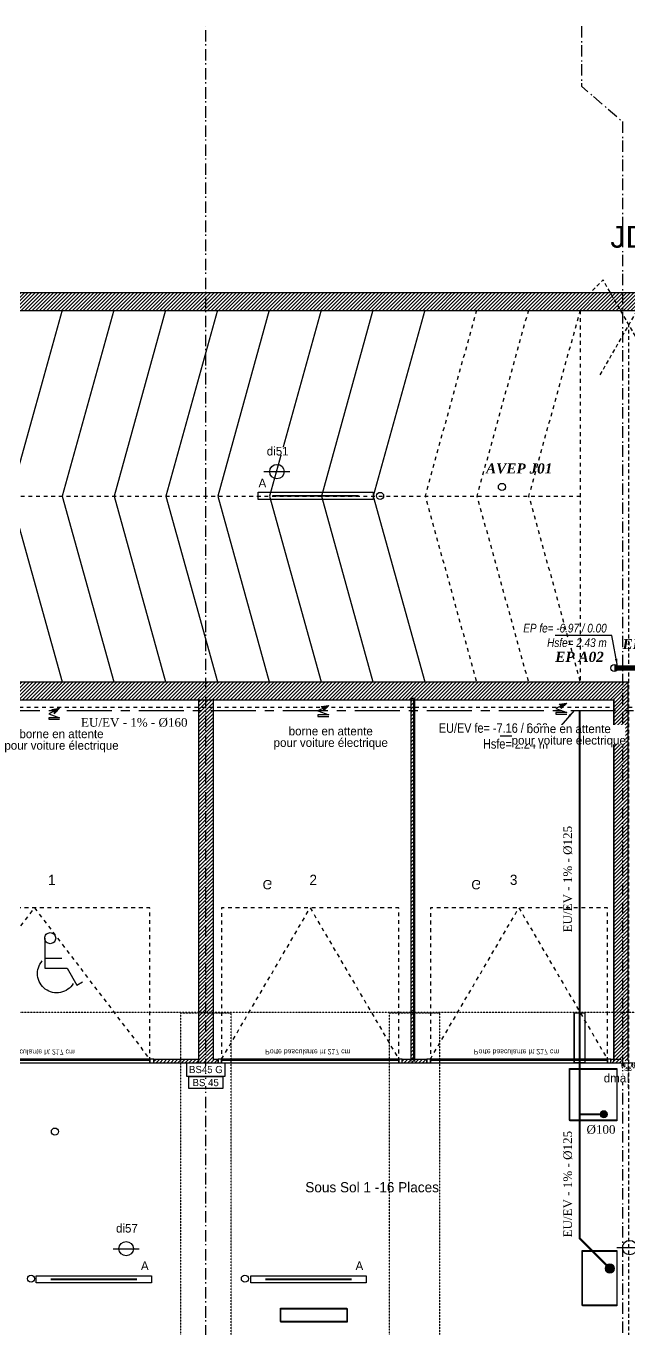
# Model space of a CAD drawing. Header units: centimetres. Extents: x 2191 to 12545, y -680 to 18662.
# Drawn here: x 4740 to 5578, y 8820 to 10629 of the extents above; entities that cross this region are included whole.
import ezdxf

# ---------------------------------------------------------------- set-up
doc = ezdxf.new("R2010")
doc.units = ezdxf.units.CM
for name, pattern in [('ACAD_ISO02W100', [15, 12, -3]), ('prlm_ep', [2.5, 1.25, -0.25, 0.25, -0.25, 0.25, -0.25]), ('prlm_eu', [2, 1.25, -0.25, 0.25, -0.25]), ('Style de ligne -1', [0.41664, 0.20828, -0.20836]), ('Style de ligne -11', [0.347222, 0.20828, -0.138942]), ('Style de ligne -6', [1.04164, 0.625, -0.20828, 0.06943, -0.13893]), ('VW-01', [0.41656, 0.20828, -0.20828])]:
    doc.linetypes.add(name, pattern=pattern)
for name, color, linetype, lineweight in [('B BATI-structure', 40, 'VW-01', 30), ('prlm-ELEC-CFO', 1, 'Continuous', 25), ('prlm-ELEC-SSI', 6, 'Continuous', 25)]:
    doc.layers.add(name, color=color, linetype=linetype, lineweight=lineweight)
for name, color, linetype in [('B GÈnÈral_Hatch', 252, 'Continuous'), ('B Général', 252, 'Continuous'), ('C ANNOTATIONS-axes horizontaux', 252, 'Style de ligne -1'), ('C ANNOTATIONS-niveaux', 252, 'Continuous'), ('C ANNOTATIONS-prestations', 252, 'Continuous'), ('C ANNOTATIONS-texte', 252, 'Continuous'), ('prlm-EAU-EP', 141, 'Continuous'), ('prlm-EAU-EPEXT', 145, 'Continuous'), ('prlm-EAU-EUEV', 25, 'Continuous'), ('prlm-GT', 242, 'Continuous'), ('prlm-MOD', 64, 'Continuous')]:
    doc.layers.add(name, color=color, linetype=linetype)
doc.styles.add('Arial', font='arial.ttf')
doc.styles.add('Eurostile', font='Eurosti.TTF')
doc.styles.add('prlm-eau-ep', font='timesbi.ttf', dxfattribs={"height": 18})
doc.styles.add('prlm-eau-euev', font='pala.ttf', dxfattribs={"height": 18})
doc.styles.add('prlm-elec-cfo', font='comic.ttf', dxfattribs={"height": 12})
doc.styles.add('prlm-elec-ssi', font='comic.ttf', dxfattribs={"height": 12})
doc.styles.get("Standard").update_dxf_attribs({"font": 'isocp.shx', "height": 15})
doc.dimstyles.new('ISO-25', dxfattribs={"dimtxt": 2.5, "dimasz": 2.5, "dimexe": 1.25, "dimexo": 0.625, "dimtad": 1, "dimtxsty": 'Standard', "dimcen": 2.5, "dimadec": 0, "dimazin": 0, "dimtfac": 1, "dimtmove": 0, "dimatfit": 3, "dimfxl": 1, "dimarcsym": 0})
pattern_1 = [(45, (-631.0246, 4809.0234), (2.4253472, -2.6458333), [])]

# ---------------------------------------------------------------- blocks, each defined once
blk = doc.blocks.new('A 70.Parking Spaces-4')
at = {"layer": 'B Général', "linetype": 'Continuous'}
for p, q in [((0, 0), (0, 500)), ((278.5, 0), (278.5, 500)), ((557, 0), (557, 500)), ((0, 0), (557, 0))]:
    blk.add_line(p, q, dxfattribs=at)
at = {"layer": 'B Général', "extrusion": (0, 0, -1), "char_height": 14.12, "attachment_point": 5, "text_direction": (1, 0, 0), "line_spacing_factor": 0.894142, "style": 'Eurostile'}
for s, insert in [('2', (139.25, 250)), ('3', (417.75, 250))]:
    blk.add_mtext(s, dxfattribs=dict(at, insert=insert))
blk = doc.blocks.new('A 70.Groupe-3-1')
at = {"layer": 'B Général', "linetype": 'Continuous'}
blk.add_line((4557.3, 5425.9), (5205.2, 5425.9), dxfattribs=at)
at = {"layer": 'B Général', "linetype": 'VW-01', "ltscale": 25.4}
for p, q in [((6141, 5425.4), (6141, 4909.4)), ((4485.7, 5167.6), (6141, 5167.6))]:
    blk.add_line(p, q, dxfattribs=at)
at = {"layer": 'B Général', "linetype": 'Continuous', "flags": 128}
for points in [[(4557.3, 5425.9), (4485.7, 5167.6), (4557.3, 4909.4)], [(4629.2, 5425.9), (4557.5, 5167.6), (4629.2, 4909.4)], [(4701.2, 5425.9), (4629.5, 5167.6), (4701.2, 4909.4)], [(4773.2, 5425.9), (4701.5, 5167.6), (4773.2, 4909.4)], [(4845.2, 5425.9), (4773.5, 5167.6), (4845.2, 4909.4)], [(4917.2, 5425.9), (4845.5, 5167.6), (4917.2, 4909.4)], [(4989.2, 5425.9), (4917.5, 5167.6), (4989.2, 4909.4)], [(5061.2, 5425.9), (4989.5, 5167.6), (5061.2, 4909.4)], [(5133.2, 5425.9), (5061.5, 5167.6), (5133.2, 4909.4)], [(5205.2, 5425.9), (5133.5, 5167.6), (5205.2, 4909.4)], [(5277.1, 5425.9), (5205.5, 5167.6), (5277.1, 4909.4)], [(5349.1, 5425.9), (5277.5, 5167.6), (5349.1, 4909.4)], [(5421.1, 5425.9), (5349.5, 5167.6), (5421.1, 4909.4)], [(5493.1, 5425.9), (5421.5, 5167.6), (5493.1, 4909.4)], [(5565.1, 5425.9), (5493.5, 5167.6), (5565.1, 4909.4)], [(5637.1, 5425.9), (5565.5, 5167.6), (5637.1, 4909.4)], [(5709.1, 5425.9), (5637.5, 5167.6), (5709.1, 4909.4)], [(5781.1, 5425.9), (5709.5, 5167.6), (5781.1, 4909.4)], [(5853.1, 5425.9), (5781.5, 5167.6), (5853.1, 4909.4)], [(5925.1, 5425.9), (5853.5, 5167.6), (5925.1, 4909.4)]]:
    blk.add_lwpolyline(points, dxfattribs=at)
at = {"layer": 'B Général', "linetype": 'VW-01', "ltscale": 25.4, "flags": 128}
for points in [[(5997.1, 5425.9), (5925.5, 5167.6), (5997.1, 4909.4)], [(6069.1, 5425.9), (5997.5, 5167.6), (6069.1, 4909.4)], [(6141.1, 5425.9), (6069.5, 5167.6), (6141.1, 4909.4)]]:
    blk.add_lwpolyline(points, dxfattribs=at)
blk = doc.blocks.new('A 70.Parking Spaces-7')
at = {"layer": 'B Général', "linetype": 'Continuous'}
for p, q in [((0, 0), (0, 500)), ((408, 0), (408, 500)), ((0, 0), (408, 0))]:
    blk.add_line(p, q, dxfattribs=at)
at = {"layer": 'B Général', "extrusion": (0, 0, -1), "insert": (204, 250), "char_height": 14.1, "attachment_point": 5, "text_direction": (1, 0, 0), "line_spacing_factor": 0.894142, "style": 'Eurostile'}
blk.add_mtext('1', dxfattribs=at)
blk = doc.blocks.new('A 70.Hand.')
at = {"layer": 'B Général', "linetype": 'Continuous'}
for p, q in [((-21.3, 34.1), (-21.3, -7.4)), ((-21.3, 6.3), (2.7, 6.3)), ((-21.3, -7.4), (9.9, -7.4)), ((9.9, -7.4), (23.5, -31.1)), ((23.5, -31.1), (31.3, -26.6))]:
    blk.add_line(p, q, dxfattribs=at)
at = {"layer": 'B Général', "linetype": 'Continuous', "flags": 128}
blk.add_lwpolyline([(-13.7, 26.4, -0.414214), (-21.3, 34.1, -0.414214), (-13.7, 41.8, -0.414214), (-6, 34.1, -0.414214)], format="xyb", close=True, dxfattribs=at)
blk.add_lwpolyline([(18.4, -28.8), (18.4, -28.8, -0.440622), (-20.4, -36.6), (-20.4, -36.6, -0.440622), (-24.6, 2.7)], format="xyb", dxfattribs=at)
blk = doc.blocks.new('A 70.Groupe-9-1')
at = {"layer": 'B Général', "linetype": 'Style de ligne -11', "ltscale": 25.4}
blk.add_line((-1456.9, -1173.9), (-1456.9, 946.1), dxfattribs=at)
at = {"layer": 'B Général', "linetype": 'Style de ligne -11', "ltscale": 25.4, "flags": 128}
for points in [[(-1416.9, 876.8), (-1492.9, 1008.4), (-1532.9, 968.4)], [(-1496.9, 876.8), (-1420.9, 1008.4), (-1380.9, 968.4)]]:
    blk.add_lwpolyline(points, dxfattribs=at)
at = {"layer": 'B Général', "insert": (-1482.8, 1083.5), "char_height": 30.3, "attachment_point": 1, "line_spacing_factor": 0.959385, "style": 'Arial'}
blk.add_mtext('JD', dxfattribs=at)
blk = doc.blocks.new('A 70.Porte basculante ht200.320')
at = {"layer": 'B Général', "linetype": 'Style de ligne -1', "ltscale": 25.4}
for p, q in [((-160, -2.5), (0, -212.5)), ((0, -212.5), (160, -2.5))]:
    blk.add_line(p, q, dxfattribs=at)
at = {"layer": 'B Général', "linetype": 'Continuous', "flags": 128}
for points in [[(-166, 2.5), (166, 2.5), (166, -2.5), (-166, -2.5)], [(-160, 2.5), (160, 2.5), (160, -0.5), (-160, -0.5)]]:
    blk.add_lwpolyline(points, close=True, dxfattribs=at)
at = {"layer": 'B Général', "flags": 128}
for points in [[(-166, 2.5), (-160, 2.5), (-160, -2.5), (-166, -2.5)], [(160, 2.5), (166, 2.5), (166, -2.5), (160, -2.5)]]:
    blk.add_lwpolyline(points, close=True, dxfattribs=at)
at = {"layer": 'B Général', "linetype": 'Style de ligne -1', "ltscale": 25.4, "flags": 128}
blk.add_lwpolyline([(-160, -2.5), (160, -2.5), (160, -212.5), (-160, -212.5)], close=True, dxfattribs=at)
at = {"layer": 'B Général', "insert": (-71, -243.4), "char_height": 12.9, "attachment_point": 1, "line_spacing_factor": 0.894142, "style": 'Eurostile'}
blk.add_mtext('G', dxfattribs=at)
at = {"layer": 'C ANNOTATIONS-prestations', "insert": (-62.6, -8.8), "char_height": 7.059, "attachment_point": 1, "line_spacing_factor": 0.894142, "style": 'Eurostile'}
blk.add_mtext('Porte basculante ht 217 cm', dxfattribs=at)
blk = doc.blocks.new('A 70.Porte basculante ht200cm')
at = {"layer": 'B Général', "linetype": 'Style de ligne -1', "ltscale": 25.4}
for p, q in [((-123, -2.5), (0, -212.5)), ((0, -212.5), (123, -2.5))]:
    blk.add_line(p, q, dxfattribs=at)
at = {"layer": 'B Général', "linetype": 'Continuous', "flags": 128}
for points in [[(-128, 2.5), (128, 2.5), (128, -2.5), (-128, -2.5)], [(-123, 2.5), (123, 2.5), (123, -0.5), (-123, -0.5)]]:
    blk.add_lwpolyline(points, close=True, dxfattribs=at)
at = {"layer": 'B Général', "flags": 128}
for points in [[(-128, 2.5), (-123, 2.5), (-123, -2.5), (-128, -2.5)], [(123, 2.5), (128, 2.5), (128, -2.5), (123, -2.5)]]:
    blk.add_lwpolyline(points, close=True, dxfattribs=at)
at = {"layer": 'B Général', "linetype": 'Style de ligne -1', "ltscale": 25.4, "flags": 128}
blk.add_lwpolyline([(-123, -2.5), (123, -2.5), (123, -212.5), (-123, -212.5)], close=True, dxfattribs=at)
at = {"layer": 'B Général', "insert": (-66, -238.4), "char_height": 12.9, "attachment_point": 1, "line_spacing_factor": 0.894142, "style": 'Eurostile'}
blk.add_mtext('G', dxfattribs=at)
at = {"layer": 'C ANNOTATIONS-prestations', "insert": (-62.6, -9), "char_height": 7.059, "attachment_point": 1, "line_spacing_factor": 0.894142, "style": 'Eurostile'}
blk.add_mtext('Porte basculante ht 217 cm', dxfattribs=at)
blk = doc.blocks.new('B 70.Groupe-31-1')
at = {"layer": 'B Général', "linetype": 'Style de ligne -11', "ltscale": 25.4}
blk.add_line((-1456.9, -1173.9), (-1456.9, 946.1), dxfattribs=at)
at = {"layer": 'B Général', "linetype": 'Style de ligne -11', "ltscale": 25.4, "flags": 128}
for points in [[(-1416.9, 876.8), (-1492.9, 1008.4), (-1532.9, 968.4)], [(-1496.9, 876.8), (-1420.9, 1008.4), (-1380.9, 968.4)]]:
    blk.add_lwpolyline(points, dxfattribs=at)
at = {"layer": 'B Général', "insert": (-1482.8, 1083.5), "char_height": 30.3, "attachment_point": 1, "line_spacing_factor": 0.959385, "style": 'Arial'}
blk.add_mtext('JD', dxfattribs=at)
blk = doc.blocks.new('xi.epext')
at = {"layer": 'prlm-EAU-EPEXT', "color": 0, "linetype": 'ByBlock', "lineweight": -2}
blk.add_circle((0, 0), 5, dxfattribs=at)
blk = doc.blocks.new('xi.ep')
at = {"layer": 'prlm-EAU-EP', "color": 0, "linetype": 'ByBlock', "lineweight": -2}
blk.add_circle((0, 0), 5, dxfattribs=at)
blk = doc.blocks.new('xi.alim')
at = {"layer": 'prlm-ELEC-CFO', "lineweight": 5}
blk.add_hatch(color=0, dxfattribs=at).paths.add_polyline_path([(-3, 6), (-0.1, 3.7), (0, 0), (7.5, 7.5)])
at = {"layer": 'prlm-ELEC-CFO', "color": 0}
blk.add_lwpolyline([(1, 4.2), (-7.5, 0), (7.5, -5.5), (-7.5, -5.5), (-7.5, -7.5), (7.5, -7.5)], dxfattribs=at)
at = {"layer": 'prlm-ELEC-CFO', "color": 0, "lineweight": 5, "flags": 128}
blk.add_lwpolyline([(-3, 6), (-0.1, 3.7), (0, 0), (7.5, 7.5)], close=True, dxfattribs=at)
blk = doc.blocks.new('xi.eu')
at = {"layer": 'prlm-EAU-EUEV', "linetype": 'ByBlock', "lineweight": -2}
h = blk.add_hatch(color=0, dxfattribs=at)
edge = h.paths.add_edge_path()
edge.add_arc((0, 0), 5, 0, 360)
at = {"layer": 'prlm-EAU-EUEV', "color": 0, "linetype": 'ByBlock', "lineweight": 5}
blk.add_circle((0, 0), 5, dxfattribs=at)
blk = doc.blocks.new('xi.chu')
at = {"layer": 'prlm-EAU-EUEV', "linetype": 'ByBlock', "lineweight": 5}
blk.add_hatch(color=0, dxfattribs=at).paths.add_polyline_path([(6.5, 0, 1), (-6.5, 0, 1)])
at = {"layer": 'prlm-EAU-EUEV', "color": 0, "linetype": 'ByBlock', "lineweight": 5}
blk.add_circle((0, 0), 6.5, dxfattribs=at)
blk = doc.blocks.new('xi.lumA')
at = {"layer": 'prlm-ELEC-CFO', "color": 0, "linetype": 'ByBlock', "lineweight": -2, "ltscale": 50}
blk.add_lwpolyline([(-80, -5), (-80, 5), (80, 5), (80, -5)], close=True, dxfattribs=at)
at = {"layer": 'prlm-ELEC-CFO', "color": 0, "linetype": 'ByBlock', "lineweight": 5, "ltscale": 50, "const_width": 2.6}
blk.add_lwpolyline([(-60, 0), (60, 0), (60, 0)], dxfattribs=at)
blk = doc.blocks.new('xi.dma')
at = {"layer": 'prlm-ELEC-CFO', "color": 0, "linetype": 'ACAD_ISO02W100', "lineweight": 5, "flags": 128}
for points in [[(0, 0), (0, 35)], [(-20, 0), (20, 0)]]:
    blk.add_lwpolyline(points, dxfattribs=at)
at = {"layer": 'prlm-ELEC-CFO', "color": 0, "linetype": 'ByBlock', "lineweight": 5}
for radius, start, end in [(9, 145, 191.803), (6.5, 145, 199.0387), (9, 55, 125), (5, 145, 207.3745), (6.5, 55, 125), (5, 55, 125), (5, 332.6255, 35), (6.5, 340.9613, 35), (9, 348.197, 35)]:
    blk.add_arc((0, 2.4), radius, start, end, dxfattribs=at)
blk = doc.blocks.new('xi.bs45')
at = {"layer": 'prlm-ELEC-SSI', "color": 0, "linetype": 'ByBlock', "lineweight": -2}
blk.add_lwpolyline([(-23.5, 17), (23.5, 17), (23.5, 0), (-23.5, 0)], close=True, dxfattribs=at)
at = {"layer": 'prlm-ELEC-SSI', "color": 0, "linetype": 'ByBlock', "lineweight": -2, "insert": (-0.2, 8.4), "char_height": 10, "width": 43.769, "attachment_point": 5, "style": 'prlm-elec-cfo', "bg_fill": 3, "box_fill_scale": 1, "bg_fill_color": 256, "bg_fill_transparency": 0}
blk.add_mtext('BS 45', dxfattribs=at)
blk = doc.blocks.new('xi.bs45g')
at = {"layer": 'prlm-ELEC-SSI', "color": 0, "linetype": 'ByBlock', "lineweight": -2}
blk.add_lwpolyline([(-26.5, 19), (26.5, 19), (26.5, 0), (-26.5, 0)], close=True, dxfattribs=at)
at = {"layer": 'prlm-ELEC-SSI', "color": 0, "linetype": 'ByBlock', "lineweight": -2, "insert": (0.1, 9.5), "char_height": 10, "width": 49.661, "attachment_point": 5, "style": 'prlm-elec-cfo', "bg_fill": 3, "box_fill_scale": 1, "bg_fill_color": 256, "bg_fill_transparency": 0}
blk.add_mtext('BS45 G', dxfattribs=at)
blk = doc.blocks.new('xi.DI')
at = {"layer": 'prlm-ELEC-SSI', "color": 0, "linetype": 'ByBlock', "lineweight": -2, "flags": 128}
blk.add_lwpolyline([(-18, 0), (18, 0)], dxfattribs=at)
at = {"layer": 'prlm-ELEC-SSI', "color": 0, "linetype": 'ByBlock', "lineweight": -2}
blk.add_circle((0, 0), 10, dxfattribs=at)

msp = doc.modelspace()

# ---------------------------------------------------------------- hatches: boundary and pattern name
at = {"layer": 'B GÈnÈral_Hatch', "linetype": 'Continuous'}
h = msp.add_hatch(dxfattribs=at)
h.set_pattern_fill('50_BETON', color=256, style=0, pattern_type=2)
h.set_pattern_definition(pattern_1)
h.paths.add_polyline_path([(5684.5, 10259.4), (4573.9, 10259.4), (4553.9, 10234.4), (5684.5, 10234.4)])
h = msp.add_hatch(dxfattribs=at)
h.set_pattern_fill('50_BETON', color=256, style=0, pattern_type=2)
h.set_pattern_definition(pattern_1)
h.paths.add_polyline_path([(5556.9, 9693.4), (5576.9, 9718.4), (3896.6, 9718.4), (3898.5, 9693.4)])
h = msp.add_hatch(dxfattribs=at)
h.set_pattern_fill('50_BETON', color=256, style=0, pattern_type=2)
h.set_pattern_definition(pattern_1)
h.paths.add_polyline_path([(5576.9, 9718.4), (5556.9, 9693.4), (5556.9, 9191.9), (5576.9, 9191.9)])
h = msp.add_hatch(dxfattribs=at)
h.set_pattern_fill('50_BETON', color=256, style=0, pattern_type=2)
h.set_pattern_definition(pattern_1)
h.paths.add_polyline_path([(4979.9, 9189.4), (4999.9, 9194.4), (4999.9, 9694.4), (4979.9, 9694.4)])
h = msp.add_hatch(dxfattribs=at)
h.set_pattern_fill('50_BETON', color=256, style=0, pattern_type=2)
h.set_pattern_definition(pattern_1)
h.paths.add_polyline_path([(5275.4, 9190.9), (5280.4, 9190.9), (5280.4, 9695.3), (5275.4, 9695.3)])
h = msp.add_hatch(dxfattribs=at)
h.set_pattern_fill('50_BETON', color=256, style=0, pattern_type=2)
h.set_pattern_definition(pattern_1)
h.paths.add_polyline_path([(4917.9, 9194.4), (4917.9, 9189.4), (4979.9, 9189.4), (4979.9, 9194.4)])
h = msp.add_hatch(dxfattribs=at)
h.set_pattern_fill('50_BETON', color=256, style=0, pattern_type=2)
h.set_pattern_definition(pattern_1)
h.paths.add_polyline_path([(5006.9, 9194.4), (4999.9, 9194.4), (4979.9, 9189.4), (5006.9, 9189.4)])
h = msp.add_hatch(dxfattribs=at)
h.set_pattern_fill('50_BETON', color=256, style=0, pattern_type=2)
h.set_pattern_definition(pattern_1)
h.paths.add_polyline_path([(5262.9, 9194.4), (5262.9, 9189.4), (5296.9, 9189.4), (5296.9, 9194.4)])
h = msp.add_hatch(dxfattribs=at)
h.set_pattern_fill('50_BETON', color=256, style=0, pattern_type=2)
h.set_pattern_definition(pattern_1)
h.paths.add_polyline_path([(5552.9, 9194.4), (5552.9, 9189.4), (5566.9, 9189.4), (5566.9, 9194.4)])

# ---------------------------------------------------------------- linework, layer by layer
at = {"layer": 'B BATI-structure', "flags": 128}
for points in [[(4571.9, 9189.4), (6983.5, 9189.4), (6983.5, 9259.4), (4571.9, 9259.4)], [(5024.9, 8518.4), (5024.9, 9258.4), (4954.9, 9258.4), (4954.9, 8518.4)], [(5314.9, 8518.4), (5314.9, 9258.4), (5244.9, 9258.4), (5244.9, 8518.4)]]:
    msp.add_lwpolyline(points, close=True, dxfattribs=at)
at = {"layer": 'B Général', "linetype": 'Continuous', "lineweight": 18}
for p, q in [((4573.9, 10259.4), (5684.5, 10259.4)), ((4553.9, 10234.4), (5684.5, 10234.4)), ((3896.6, 9718.4), (5576.9, 9718.4)), ((5576.9, 9191.9), (5576.9, 9718.4)), ((4572, 9693.4), (5556.9, 9693.4)), ((4979.9, 9694.4), (4979.9, 9189.4)), ((4999.9, 9694.4), (4999.9, 9194.4)), ((5275.4, 9190.9), (5275.4, 9695.3)), ((5280.4, 9190.9), (5280.4, 9695.3)), ((5556.9, 9191.9), (5556.9, 9693.4)), ((4917.9, 9194.4), (4979.9, 9194.4)), ((4999.9, 9194.4), (5006.9, 9194.4)), ((5262.9, 9194.4), (5296.9, 9194.4)), ((5552.9, 9194.4), (5566.9, 9194.4)), ((4917.9, 9189.4), (4979.9, 9189.4)), ((4979.9, 9189.4), (5006.9, 9189.4)), ((5262.9, 9189.4), (5296.9, 9189.4)), ((5552.9, 9189.4), (5566.9, 9189.4))]:
    msp.add_line(p, q, dxfattribs=at)
at = {"layer": 'B Général', "linetype": 'Continuous'}
for p, q in [((4573.9, 10259.4), (5684.5, 10259.4)), ((4553.9, 10234.4), (5684.5, 10234.4)), ((3896.6, 9718.4), (5576.9, 9718.4)), ((5576.9, 9191.9), (5576.9, 9718.4)), ((4572, 9693.4), (5556.9, 9693.4)), ((4979.9, 9694.4), (4979.9, 9189.4)), ((4999.9, 9694.4), (4999.9, 9194.4)), ((5280.4, 9695.3), (5275.4, 9695.3)), ((5275.4, 9190.9), (5275.4, 9695.3)), ((5280.4, 9190.9), (5280.4, 9695.3)), ((5556.9, 9191.9), (5556.9, 9693.4)), ((4917.9, 9194.4), (4979.9, 9194.4)), ((4917.9, 9189.4), (4917.9, 9194.4)), ((4979.9, 9189.4), (4979.9, 9194.4)), ((4999.9, 9194.4), (5006.9, 9194.4)), ((5006.9, 9189.4), (5006.9, 9194.4)), ((5262.9, 9194.4), (5296.9, 9194.4)), ((5262.9, 9189.4), (5262.9, 9194.4)), ((5296.9, 9189.4), (5296.9, 9194.4)), ((5552.9, 9194.4), (5566.9, 9194.4)), ((5552.9, 9189.4), (5552.9, 9194.4)), ((4917.9, 9189.4), (4979.9, 9189.4)), ((4979.9, 9189.4), (5006.9, 9189.4)), ((5262.9, 9189.4), (5296.9, 9189.4)), ((5552.9, 9189.4), (5566.9, 9189.4))]:
    msp.add_line(p, q, dxfattribs=at)
at = {"layer": 'B Général', "linetype": 'VW-01', "ltscale": 25.4}
for p, q in [((4571.9, 9683.4), (5556.9, 9683.4)), ((5576.9, 9683.4), (6983.5, 9683.4))]:
    msp.add_line(p, q, dxfattribs=at)
at = {"layer": 'C ANNOTATIONS-axes horizontaux', "linetype": 'Style de ligne -6', "ltscale": 25.4}
msp.add_line((4989.9, 8094.4), (4989.9, 10629.4), dxfattribs=at)
at = {"layer": 'C ANNOTATIONS-axes horizontaux', "linetype": 'Style de ligne -6', "ltscale": 25.4, "flags": 128}
msp.add_lwpolyline([(5511.9, 10629.4), (5511.9, 10545.9), (5568.9, 10496.9), (5568.9, 7894.4)], dxfattribs=at)
at = {"layer": 'C ANNOTATIONS-niveaux', "linetype": 'Style de ligne -6', "ltscale": 25.4}
msp.add_line((4989.9, 8094.4), (4989.9, 10629.4), dxfattribs=at)
at = {"layer": 'C ANNOTATIONS-niveaux', "linetype": 'Style de ligne -6', "ltscale": 25.4, "flags": 128}
msp.add_lwpolyline([(5511.9, 10629.4), (5511.9, 10545.9), (5568.9, 10496.9), (5568.9, 7894.4)], dxfattribs=at)
at = {"layer": 'prlm-EAU-EP', "linetype": 'prlm_ep', "ltscale": 20, "const_width": 7, "flags": 128}
msp.add_lwpolyline([(5557.6, 9737.7), (5615.3, 9737.7), (5615.3, 9666.6), (6970.3, 9666.6), (6970.3, 8099.6)], dxfattribs=at)
at = {"layer": 'prlm-EAU-EUEV', "linetype": 'prlm_eu', "ltscale": 50}
msp.add_line((3996.9, 9678.5), (6971, 9678.5), dxfattribs=at)
at = {"layer": 'prlm-EAU-EUEV', "linetype": 'prlm_eu', "ltscale": 50, "const_width": 3, "flags": 128}
msp.add_lwpolyline([(5542.9, 9117.8), (5509.3, 9117.8)], dxfattribs=at)
at = {"layer": 'prlm-ELEC-CFO', "ltscale": 25}
for centre in [(5232.1, 9976.8), (4780.2, 9093.8), (4747, 8889.4), (5044.2, 8889.4)]:
    msp.add_circle(centre, 4.91, dxfattribs=at)
at = {"layer": 'prlm-GT'}
for points in [[(5495.4, 9181.4), (5560.9, 9181.4), (5560.9, 9109.4), (5495.4, 9109.4)], [(5560.9, 8852.5), (5512.9, 8852.5), (5512.9, 8928.4), (5560.9, 8928.4)], [(5561.1, 8851.6), (5513.1, 8851.6), (5513.1, 8927.5), (5561.1, 8927.5)], [(5185.9, 8830.1), (5093.9, 8830.1), (5093.9, 8848.4), (5185.9, 8848.4)], [(5186.1, 8829.2), (5094.2, 8829.2), (5094.2, 8847.5), (5186.1, 8847.5)]]:
    msp.add_lwpolyline(points, close=True, dxfattribs=at)
at = {"layer": 'prlm-MOD', "const_width": 2}
msp.add_lwpolyline([(5501.8, 9258.5), (5516.8, 9258.5), (5516.8, 9189.4), (5501.8, 9189.4), (5501.8, 9259.4)], dxfattribs=at)

# ---------------------------------------------------------------- block references
at = {"layer": 'B Général'}
for name, p in [('A 70.Groupe-9-1', (7034.8, 9268.3)), ('B 70.Groupe-31-1', (7034.8, 9268.3)), ('A 70.Groupe-3-1', (-631, 4809))]:
    msp.add_blockref(name, p, dxfattribs=at)
at = {"layer": 'B Général', "xscale": -1}
for name, p, rotation in [('A 70.Parking Spaces-7', (4571.9, 9693.4), 180.0000000026375), ('A 70.Parking Spaces-4', (4999.9, 9693.4), 180), ('A 70.Porte basculante ht200.320', (4751.9, 9191.9), 180.0000000020161), ('A 70.Porte basculante ht200cm', (5134.9, 9191.9), 180), ('A 70.Porte basculante ht200cm', (5424.9, 9191.9), 180)]:
    msp.add_blockref(name, p, dxfattribs=dict(at, rotation=rotation))
at = {"layer": 'B Général', "rotation": 0.00308177007475844}
msp.add_blockref('A 70.Hand.', (4787.3, 9328.3), dxfattribs=at)
at = {"layer": 'prlm-EAU-EP'}
msp.add_blockref('xi.ep', (5557.6, 9737.7), dxfattribs=at)
at = {"layer": 'prlm-EAU-EPEXT'}
for p in [(5401.4, 9989.2), (5557.6, 9737.7)]:
    msp.add_blockref('xi.epext', p, dxfattribs=at)
at = {"layer": 'prlm-EAU-EUEV', "xscale": -1, "rotation": 180}
msp.add_blockref('xi.eu', (5542.9, 9117.8), dxfattribs=at)
at = {"layer": 'prlm-EAU-EUEV'}
msp.add_blockref('xi.chu', (5551.3, 8903.4), dxfattribs=at)
at = {"layer": 'prlm-ELEC-CFO'}
for name, p in [('xi.lumA', (5142.5, 9976.8)), ('xi.alim', (5153.2, 9678)), ('xi.alim', (5483.9, 9681.3)), ('xi.alim', (4779.1, 9674.2)), ('xi.lumA', (4834.3, 8888.5)), ('xi.lumA', (5132.6, 8888.5))]:
    msp.add_blockref(name, p, dxfattribs=at)
at = {"layer": 'prlm-ELEC-CFO', "rotation": 180}
msp.add_blockref('xi.dma', (5576.9, 9189.4), dxfattribs=at)
at = {"layer": 'prlm-ELEC-SSI', "rotation": 0.001060557933219683}
msp.add_blockref('xi.DI', (5578.9, 8932.6), dxfattribs=at)

# ---------------------------------------------------------------- texts
at = {"layer": 'C ANNOTATIONS-texte', "insert": (5128.1, 9023.5), "char_height": 14.118, "width": 1262.37, "attachment_point": 1, "line_spacing_factor": 0.894142, "style": 'Eurostile'}
msp.add_mtext('Sous Sol 1 -16 Places', dxfattribs=at)
at = {"layer": 'prlm-EAU-EP', "insert": (5547, 9782.9), "char_height": 12.1, "width": 149.949, "attachment_point": 6, "style": 'prlm-eau-ep'}
msp.add_mtext('\\pxt15000;{\\fArial Narrow|b0|i1|c0|p34;EP fe= -6.97 / 0.00 Hsfe= 2.43 m}', dxfattribs=at)
at = {"layer": 'prlm-EAU-EP', "linetype": 'prlm_ep', "ltscale": 20, "char_height": 14, "width": 86.195, "attachment_point": 1, "style": 'prlm-eau-ep'}
for s, insert in [('EP A03', (5568.9, 9778)), ('EP A02', (5475.4, 9760.2))]:
    msp.add_mtext(s, dxfattribs=dict(at, insert=insert))
at = {"layer": 'prlm-EAU-EPEXT', "insert": (5379.2, 10021.9), "char_height": 14, "width": 154.596, "attachment_point": 1, "style": 'prlm-eau-ep'}
msp.add_mtext('AVEP J01', dxfattribs=at)
at = {"layer": 'prlm-EAU-EUEV', "style": 'prlm-eau-euev'}
for s, insert, char_height, width, attachment_point in [('EU/EV - 1% - %%C160', (4816.5, 9668.1), 12, 190.757, 1), ('\\pxt15000;{\\fArial Narrow|b0|i0|c0|p34;EU/EV fe= -7.16 / 0.00 Hsfe= 2.24 m}', (5465.4, 9643.2), 13.2, 176.441, 6), ('%%C100', (5518.9, 9102.7), 12, 190.757, 1)]:
    msp.add_mtext(s, dxfattribs=dict(at, insert=insert, char_height=char_height, width=width, attachment_point=attachment_point))
at = {"layer": 'prlm-EAU-EUEV', "char_height": 12, "width": 190.757, "attachment_point": 1, "rotation": 90, "style": 'prlm-eau-euev'}
for insert in [(5486.7, 9370.4), (5486.7, 8946.7)]:
    msp.add_mtext('EU/EV - 1% - %%C125', dxfattribs=dict(at, insert=insert))
at = {"layer": 'prlm-ELEC-SSI', "lineweight": 20, "insert": (4880.3, 8965.5), "char_height": 12, "attachment_point": 2, "rotation": 0.0011, "line_spacing_factor": 0.8, "style": 'prlm-elec-ssi', "bg_fill": 3, "box_fill_scale": 0.95, "bg_fill_color": 256, "bg_fill_transparency": 0}
msp.add_mtext('{di57}', dxfattribs=at)

# ---------------------------------------------------------------- leaders
at = {"layer": 'prlm-EAU-EP'}
msp.add_leader([(5561.8, 9740.4), (5553.9, 9782.9), (5475.3, 9782.9)], dimstyle='ISO-25', override={"dimasz": 10, "dimtad": 0}, dxfattribs=at)
at = {"layer": 'prlm-EAU-EUEV'}
msp.add_leader([(5501.6, 9678.5), (5470.7, 9643.2), (5398.9, 9643.2)], dimstyle='ISO-25', override={"dimasz": 10, "dimgap": 0.625, "dimtad": 0}, dxfattribs=at)

# ---------------------------------------------------------------- next in the draw order: block references
at = {"layer": 'prlm-ELEC-SSI'}
msp.add_blockref('xi.bs45', (4989.9, 9153.4), dxfattribs=at)

# ---------------------------------------------------------------- next in the draw order: texts
at = {"layer": 'prlm-ELEC-CFO', "lineweight": 20, "char_height": 12, "attachment_point": 2, "line_spacing_factor": 0.8, "style": 'prlm-elec-cfo', "bg_fill": 3, "box_fill_scale": 0.95, "bg_fill_color": 256, "bg_fill_transparency": 0}
for s, insert in [('A', (5068.5, 10000.7)), ('borne en attente \\Ppour voiture électrique', (4789.4, 9652.2)), ('borne en attente \\Ppour voiture électrique', (5163.5, 9656.1)), ('borne en attente \\Ppour voiture électrique', (5494.2, 9659.3)), ('A', (4905.1, 8913.4)), ('A', (5203.3, 8913.4))]:
    msp.add_mtext(s, dxfattribs=dict(at, insert=insert))
at = {"layer": 'prlm-ELEC-SSI', "lineweight": 20, "insert": (5089.8, 10044.9), "char_height": 12, "attachment_point": 2, "rotation": 0.0011, "line_spacing_factor": 0.8, "style": 'prlm-elec-ssi', "bg_fill": 3, "box_fill_scale": 0.95, "bg_fill_color": 256, "bg_fill_transparency": 0}
msp.add_mtext('{di51}', dxfattribs=at)

# ---------------------------------------------------------------- next in the draw order: linework, layer by layer
at = {"layer": 'prlm-EAU-EUEV', "linetype": 'prlm_eu', "ltscale": 50, "const_width": 3, "flags": 128}
msp.add_lwpolyline([(5551.3, 8903.4), (5509.3, 8945.4), (5509.3, 9678.5)], dxfattribs=at)

# ---------------------------------------------------------------- next in the draw order: block references
at = {"layer": 'prlm-ELEC-SSI', "rotation": 0.001060557933219683}
for p in [(5088.7, 10010.5), (4879.2, 8931.1)]:
    msp.add_blockref('xi.DI', p, dxfattribs=at)
at = {"layer": 'prlm-ELEC-SSI'}
msp.add_blockref('xi.bs45g', (4989.9, 9170.4), dxfattribs=at)

# ---------------------------------------------------------------- next in the draw order: texts
at = {"layer": 'prlm-ELEC-CFO', "lineweight": 20, "insert": (5558.5, 9174.1), "char_height": 12, "attachment_point": 2, "line_spacing_factor": 0.8, "style": 'prlm-elec-cfo', "bg_fill": 3, "box_fill_scale": 0.95, "bg_fill_color": 256, "bg_fill_transparency": 0}
msp.add_mtext('dma', dxfattribs=at)

# ---------------------------------------------------------------- next in the draw order: linework, layer by layer
at = {"layer": 'prlm-GT'}
msp.add_lwpolyline([(5495.6, 9180.5), (5561.1, 9180.5), (5561.1, 9108.5), (5495.6, 9108.5)], close=True, dxfattribs=at)

doc.saveas('drawing.dxf')
